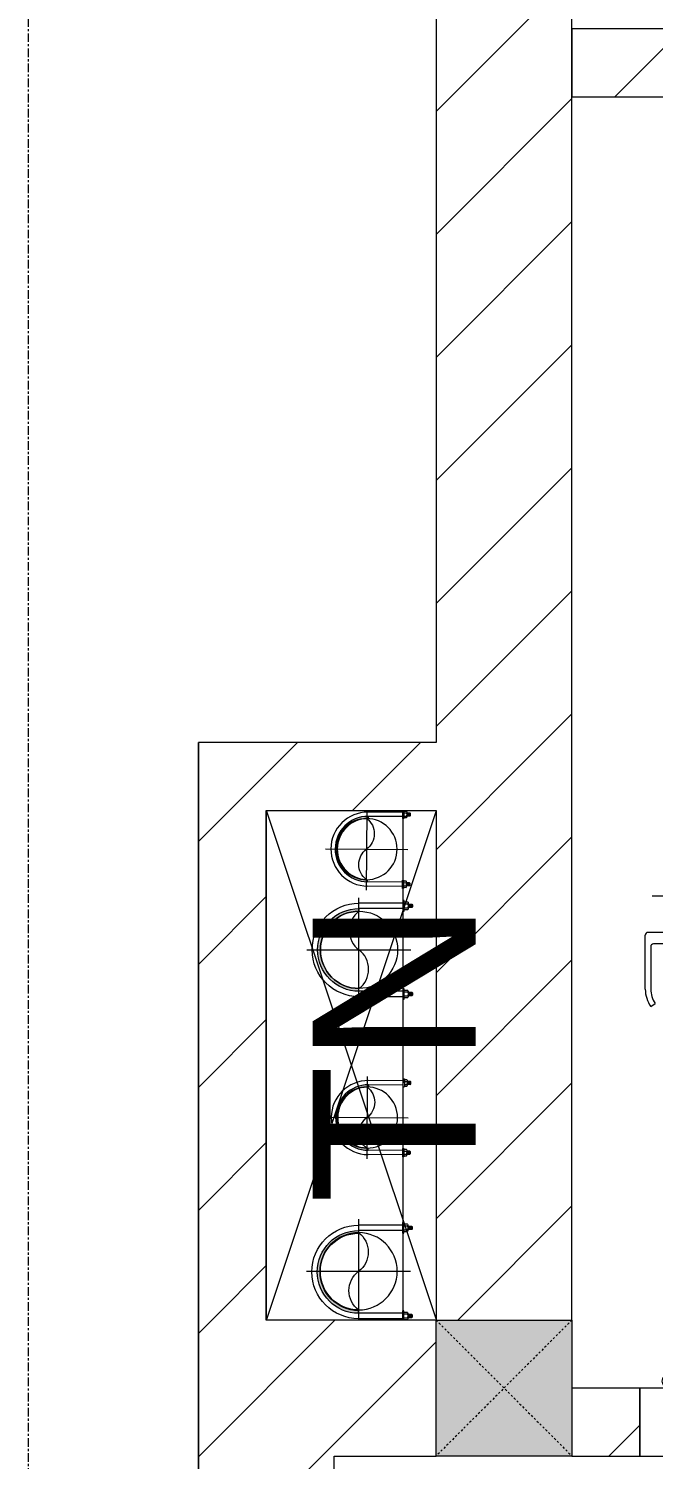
# Model space of a CAD drawing. Header units: millimetres. Extents: x 1591 to 239055, y -15958 to 83255.
# Drawn here: x 214132 to 215052, y 28532 to 30637 of the extents above; entities that cross this region are included whole.
import ezdxf

# ---------------------------------------------------------------- set-up
doc = ezdxf.new("R2010")
doc.units = ezdxf.units.MM
for name, pattern in [('Dash', [6, 3, -3]), ('Grid Line', [22.225, 12.7, -3.175, 3.175, -3.175]), ('IMPORT-CENTER _2_', [40.64, 25.4, -5.08, 5.08, -5.08])]:
    doc.linetypes.add(name, pattern=pattern)
for name, color, linetype, lineweight in [('0-1', 250, 'Continuous', 5), ('0-2', 7, 'Continuous', 9), ('A-DETL-GENF-1', 9, 'Continuous', 9), ('A-DOOR-1', 254, 'Continuous', 9), ('A-DOOR-2', 9, 'Continuous', 9), ('A-FLOR', 192, 'Continuous', 9), ('A-WALL-1', 253, 'Continuous', 18), ('A-WALL-3', 113, 'Continuous', 18), ('A-WALL-PATT-1', 10, 'Continuous', 9), ('A-WALL-PATT-2', 111, 'Continuous', 9), ('G-ANNO-TEXT-1', 7, 'Continuous', 9), ('G-IMPT', 8, 'Continuous', 9), ('G-IMPT-2', 8, 'IMPORT-CENTER _2_', 9), ('M-EQPM', 50, 'Continuous', 9), ('S-COLS', 52, 'Continuous', 9), ('S-COLS-5', 52, 'Continuous', 18), ('S-COLS-HDLN', 52, 'Dash', 9), ('S-GRID-1', 1, 'Grid Line', 9)]:
    doc.layers.add(name, color=color, linetype=linetype, lineweight=lineweight)
doc.styles.add('Arial_11', font='arial_0.ttf', dxfattribs={"height": 240})
pattern_1 = [(45, (0, 0), (-90.50967, 90.50967), [])]
pattern_2 = [(45, (95879.7, 0), (-90.50967, 90.50967), [])]

# ---------------------------------------------------------------- blocks, each defined once
blk = doc.blocks.new('DOOR_CW_01 CANH MO-PANEL KINH - DIG_02-800x2200-CỬA NHÔM KÍNH-V22-TKCS_MB TẦNG 6-8')
at = {"layer": 'A-DETL-GENF-1'}
for p, q in [((-347, 772), (-307, 772)), ((-347, 652), (-347, 772)), ((-307, 772), (-307, 652)), ((-392, 637), (-392, 716.5)), ((-349, 720.5), (-388, 720.5)), ((-349, 731.8), (-347, 731.8)), ((-349, 692.2), (-349, 731.8)), ((-347, 692.2), (-347, 731.8)), ((-307, 692.2), (-307, 731.8)), ((-305, 731.8), (-307, 731.8)), ((-305, 692.2), (-305, 731.8)), ((-305, 720.5), (-266, 720.5)), ((-262, 637), (-262, 716.5)), ((-384, 699.5), (-384, 637)), ((-349, 703.5), (-380, 703.5)), ((-305, 703.5), (-274, 703.5)), ((-270, 699.5), (-270, 637)), ((-347, 692.2), (-349, 692.2)), ((-307, 692.2), (-305, 692.2)), ((-307, 652), (-347, 652)), ((-347, 638), (-341, 638)), ((-347, 638), (-347, 196)), ((-313, 652), (-341, 652)), ((-341, 652), (-341, 638)), ((-313, 638), (-313, 652)), ((-307, 638), (-313, 638)), ((-307, 196), (-307, 638)), ((-383.9, 611.2), (-377.3, 615.8)), ((-270.1, 611.2), (-276.7, 615.8)), ((-347, 196), (-341, 196)), ((-341, 196), (-341, 182)), ((-307, 196), (-313, 196)), ((-313, 182), (-313, 196)), ((-307, 182), (-347, 182)), ((-347, 182), (-347, 62)), ((-341, 182), (-313, 182)), ((-307, 62), (-307, 182)), ((-347, 62), (-307, 62))]:
    blk.add_line(p, q, dxfattribs=at)
blk.add_circle((-357, 60), 10, dxfattribs=at)
for centre, radius, start, end in [((-357, 60), 714, 360, 92), ((-388, 716.5), 4, 90, 180), ((-266, 716.5), 4, 0, 90), ((-380, 699.5), 4, 90, 180), ((-274, 699.5), 4, 0, 90), ((-347, 637), 45, 180, 215), ((-347, 637), 37, 180, 215), ((-307, 637), 37, 325, 0), ((-307, 637), 45, 325, 0)]:
    blk.add_arc(centre, radius, start, end, dxfattribs=at)
at = {"layer": 'A-DOOR-2'}
for p, q in [((-360, 50), (-400, 50)), ((-400, 50), (-400, -50)), ((-360, 0), (-360, 50)), ((-357, 50), (-332, 50)), ((400, 50), (360, 50)), ((360, 50), (360, 0)), ((400, -50), (400, 50)), ((-350, 0), (-360, 0)), ((-350, -50), (-350, 0)), ((360, 0), (350, 0)), ((350, 0), (350, -50)), ((-400, -50), (-350, -50)), ((350, -50), (400, -50))]:
    blk.add_line(p, q, dxfattribs=at)
blk = doc.blocks.new('NCV_TKTC_TANG 6 - 8_rvt-2-TKCS_MB TẦNG 6-8')
at = {"layer": 'A-WALL-PATT-1'}
h = blk.add_hatch(dxfattribs=at)
h.set_pattern_fill('FP_1', color=256, style=0, pattern_type=2)
h.set_pattern_definition(pattern_1)
h.paths.add_polyline_path([(122752.6, 30536.9), (122752.6, 30636.9), (120952.6, 30636.9), (120952.6, 30536.9), (122206.8, 30536.9)])
h.paths.add_polyline_path([(120594.7, 30536.9), (120852.6, 30536.9), (120852.6, 30636.9), (119052.6, 30636.9), (119052.6, 30536.9), (119788.7, 30536.9)])
h = blk.add_hatch(dxfattribs=at)
h.set_pattern_fill('FP_1', color=256, style=0, pattern_type=2)
h.set_pattern_definition(pattern_1)
h.paths.add_polyline_path([(120852.6, 28536.9), (120852.6, 28636.9), (119952.6, 28636.9), (119952.6, 28536.9), (120594.7, 28536.9)])
h.paths.add_polyline_path([(119052.6, 28536.9), (119152.6, 28536.9), (119152.6, 28636.9), (119052.6, 28636.9)])
at = {"layer": 'A-WALL-1'}
for p, q in [((120852.6, 30636.9), (119052.6, 30636.9)), ((119052.6, 30636.9), (119052.6, 30536.9)), ((119052.6, 30536.9), (120852.6, 30536.9)), ((119152.6, 28636.9), (119052.6, 28636.9)), ((119152.6, 28536.9), (119152.6, 28636.9)), ((119052.6, 28536.9), (119152.6, 28536.9))]:
    blk.add_line(p, q, dxfattribs=at)
at = {"layer": 'A-DOOR-1'}
blk.add_blockref('DOOR_CW_01 CANH MO-PANEL KINH - DIG_02-800x2200-CỬA NHÔM KÍNH-V22-TKCS_MB TẦNG 6-8', (119552.6, 28586.9), dxfattribs=at)
blk = doc.blocks.new('G1_SOF - BO TRU - 200x200-3056269-TKCS_MB TẦNG 6-8')
at = {"layer": 'S-COLS'}
blk.add_hatch(color=256, dxfattribs=at).paths.add_polyline_path([(100, 100), (-100, 100), (-100, -100), (100, -100)])
at = {"layer": 'S-COLS-5'}
for p, q in [((-100, 100), (100, 100)), ((-100, -100), (-100, 100)), ((100, 100), (100, -100)), ((100, -100), (-100, -100))]:
    blk.add_line(p, q, dxfattribs=at)
at = {"layer": 'S-COLS-HDLN'}
for p, q in [((100, -100), (-100, 100)), ((-100, -100), (100, 100))]:
    blk.add_line(p, q, dxfattribs=at)
blk = doc.blocks.new('TKTC_XREF_251221_MB TANG 2-7 - TKTC_XREF_260130_MB TANG 2-5_dwg_$cc-4746800-TKCS_MB TẦNG 6-8')
at = {"layer": 'G-IMPT-2'}
for p, q in [((0, -0.673), (0, 0.673)), ((-0.673, 0), (0.673, 0))]:
    blk.add_line(p, q, dxfattribs=at)
at = {"layer": 'M-EQPM'}
blk.add_circle((0, 0), 0.5, dxfattribs=at)
for centre, radius, start, end in [((0, 0), 0.5, 90, 270), ((0.188, 0.25), 0.313, 126.8699, 233.1301), ((-0.188, -0.25), 0.313, 306.8699, 53.1301)]:
    blk.add_arc(centre, radius, start, end, dxfattribs=at)
blk = doc.blocks.new('TKTC_XREF_251221_MB TANG 2-7 - TKTC_XREF_260130_MB TANG 2-5_dwg_CUM U_DN100-4746796-TKCS_MB TẦNG 6-8')
at = {"layer": 'G-IMPT'}
blk.add_hatch(color=256, dxfattribs=at).paths.add_polyline_path([(0, 61), (0, 57), (14.8, 55.1), (28.5, 49.4), (40.3, 40.3), (49.4, 28.5), (55.1, 14.8), (57, 0), (55.1, -14.8), (49.4, -28.5), (40.3, -40.3), (28.5, -49.4), (14.8, -55.1), (0, -57), (0, -61), (15.8, -58.9), (30.5, -52.8), (43.1, -43.1), (52.8, -30.5), (58.9, -15.8), (61, 0), (58.9, 15.8), (52.8, 30.5), (43.1, 43.1), (30.5, 52.8), (15.8, 58.9)])
for p, q in [((-79.1, 66.6), (-79.1, 63.4)), ((-76.6, 66.6), (-76.6, 63.4)), ((-74.6, 66.6), (-74.6, 63.4)), ((-72.7, 69.3), (-72.7, 60.7)), ((-66.9, 67.9), (-71.7, 67.9)), ((-66.9, 62.1), (-71.7, 62.1)), ((-65, 69), (0, 69)), ((-79.1, -63.4), (-79.1, -66.6)), ((-76.6, -63.4), (-76.6, -66.6)), ((-74.6, -63.4), (-74.6, -66.6)), ((-72.7, -60.7), (-72.7, -69.3)), ((-66.9, -62.1), (-71.7, -62.1)), ((-66.9, -67.9), (-71.7, -67.9)), ((-65, -69), (0, -69))]:
    blk.add_line(p, q, dxfattribs=at)
at = {"layer": 'G-IMPT', "flags": 128}
for points in [[(-72.7, 67.6), (-78.1, 67.6), (-78.1, 62.4), (-72.7, 62.4)], [(-71.7, 59.2), (-66.9, 59.2), (-66.9, 70.8), (-71.7, 70.8)], [(-66.9, 70.8), (-66.9, 72.7), (-65, 72.7), (-65, 57.3), (-66.9, 57.3), (-66.9, 59.2)], [(-65, 61), (0, 61), (0, 57)], [(-72.7, -62.4), (-78.1, -62.4), (-78.1, -67.6), (-72.7, -67.6)], [(-71.7, -70.8), (-66.9, -70.8), (-66.9, -59.2), (-71.7, -59.2)], [(-66.9, -59.2), (-66.9, -57.3), (-65, -57.3), (-65, -72.7), (-66.9, -72.7), (-66.9, -70.8)], [(-65, -61), (0, -61), (0, -57)]]:
    blk.add_lwpolyline(points, dxfattribs=at)
at = {"layer": 'G-IMPT'}
for centre, radius, start, end in [((-78.1, 66.6), 0.96, 90, 180), ((-78.1, 63.4), 0.96, 180, 270), ((-71.1, 69.3), 1.56, 112.6199, 247.3801), ((-67.9, 65), 4.8, 143.1301, 216.8699), ((-71.1, 60.7), 1.56, 112.6199, 247.3801), ((0, 0), 69, 270, 90), ((0, 0), 61, 270, 90), ((0, 0), 57, 270, 90), ((-78.1, -63.4), 0.96, 90, 180), ((-78.1, -66.6), 0.96, 180, 270), ((-71.1, -60.7), 1.56, 112.6199, 247.3801), ((-67.9, -65), 4.8, 143.1301, 216.8699), ((-71.1, -69.3), 1.56, 112.6199, 247.3801)]:
    blk.add_arc(centre, radius, start, end, dxfattribs=at)
blk = doc.blocks.new('TKTC_XREF_251221_MB TANG 2-7 - TKTC_XREF_260130_MB TANG 2-5_dwg_$cc-V132-TKCS_MB TẦNG 6-8')
at = {"layer": 'G-IMPT-2'}
for p, q in [((0, -0.673), (0, 0.631)), ((-0.673, 0), (0.673, 0))]:
    blk.add_line(p, q, dxfattribs=at)
at = {"layer": 'M-EQPM'}
blk.add_circle((0, 0), 0.5, dxfattribs=at)
for centre, radius, start, end in [((0, 0), 0.5, 90, 270), ((0.188, 0.25), 0.313, 126.8699, 233.1301), ((-0.188, -0.25), 0.313, 306.8699, 53.1301)]:
    blk.add_arc(centre, radius, start, end, dxfattribs=at)
blk = doc.blocks.new('TKTC_XREF_251221_MB TANG 2-7 - TKTC_XREF_260130_MB TANG 2-5_dwg_CUM U_DN100-V133-TKCS_MB TẦNG 6-8')
at = {"layer": 'G-IMPT'}
blk.add_hatch(color=256, dxfattribs=at).paths.add_polyline_path([(0, -61), (0, -57), (14.8, -55.1), (28.5, -49.4), (40.3, -40.3), (49.4, -28.5), (55.1, -14.8), (57, 0), (55.1, 14.8), (49.4, 28.5), (40.3, 40.3), (28.5, 49.4), (14.8, 55.1), (0, 57), (0, 61), (15.8, 58.9), (30.5, 52.8), (43.1, 43.1), (52.8, 30.5), (58.9, 15.8), (61, 0), (58.9, -15.8), (52.8, -30.5), (43.1, -43.1), (30.5, -52.8), (15.8, -58.9)])
for p, q in [((-79.1, 66.6), (-79.1, 63.4)), ((-76.6, 66.6), (-76.6, 63.4)), ((-74.6, 66.6), (-74.6, 63.4)), ((-72.7, 69.3), (-72.7, 60.7)), ((-66.9, 67.9), (-71.7, 67.9)), ((-65, 69), (0, 69)), ((-66.9, 62.1), (-71.7, 62.1)), ((-72.7, -60.7), (-72.7, -69.3)), ((-66.9, -62.1), (-71.7, -62.1)), ((-79.1, -63.4), (-79.1, -66.6)), ((-76.6, -63.4), (-76.6, -66.6)), ((-74.6, -63.4), (-74.6, -66.6)), ((-66.9, -67.9), (-71.7, -67.9)), ((-65, -69), (0, -69))]:
    blk.add_line(p, q, dxfattribs=at)
at = {"layer": 'G-IMPT', "flags": 128}
for points in [[(-72.7, 67.6), (-78.1, 67.6), (-78.1, 62.4), (-72.7, 62.4)], [(-71.7, 59.2), (-66.9, 59.2), (-66.9, 70.8), (-71.7, 70.8)], [(-66.9, 70.8), (-66.9, 72.7), (-65, 72.7), (-65, 57.3), (-66.9, 57.3), (-66.9, 59.2)], [(-65, 61), (0, 61), (0, 57)], [(-72.7, -62.4), (-78.1, -62.4), (-78.1, -67.6), (-72.7, -67.6)], [(-71.7, -70.8), (-66.9, -70.8), (-66.9, -59.2), (-71.7, -59.2)], [(-66.9, -59.2), (-66.9, -57.3), (-65, -57.3), (-65, -71.1)], [(-65, -61), (0, -61), (0, -57)]]:
    blk.add_lwpolyline(points, dxfattribs=at)
at = {"layer": 'G-IMPT'}
for centre, radius, start, end in [((-78.1, 66.6), 0.96, 90, 180), ((-78.1, 63.4), 0.96, 180, 270), ((-71.1, 69.3), 1.56, 112.6199, 247.3801), ((-67.9, 65), 4.8, 143.1301, 216.8699), ((0, 0), 69, 270, 90), ((-71.1, 60.7), 1.56, 112.6199, 247.3801), ((0, 0), 61, 270, 90), ((0, 0), 57, 270, 90), ((-78.1, -63.4), 0.96, 90, 180), ((-71.1, -60.7), 1.56, 112.6199, 247.3801), ((-67.9, -65), 4.8, 143.1301, 216.8699), ((-78.1, -66.6), 0.96, 180, 270), ((-71.1, -69.3), 1.56, 112.6199, 247.3801)]:
    blk.add_arc(centre, radius, start, end, dxfattribs=at)
blk = doc.blocks.new('TKTC_XREF_251221_MB TANG 2-7 - TKTC_XREF_260130_MB TANG 2-5_dwg_CUM U_DN100-4746799-TKCS_MB TẦNG 6-8')
at = {"layer": 'G-IMPT'}
blk.add_hatch(color=256, dxfattribs=at).paths.add_polyline_path([(0, 61), (15.8, 58.9), (30.5, 52.8), (43.1, 43.1), (52.8, 30.5), (58.9, 15.8), (61, 0), (58.9, -15.8), (52.8, -30.5), (43.1, -43.1), (30.5, -52.8), (15.8, -58.9), (0, -61), (0, -57), (14.8, -55.1), (28.5, -49.4), (40.3, -40.3), (49.4, -28.5), (55.1, -14.8), (57, 0), (55.1, 14.8), (49.4, 28.5), (40.3, 40.3), (28.5, 49.4), (14.8, 55.1), (0, 57)])
for p, q in [((-79.1, 66.6), (-79.1, 63.4)), ((-76.6, 66.6), (-76.6, 63.4)), ((-74.6, 66.6), (-74.6, 63.4)), ((-72.7, 69.3), (-72.7, 60.7)), ((-66.9, 67.9), (-71.7, 67.9)), ((-65, 69), (0, 69)), ((-66.9, 62.1), (-71.7, 62.1)), ((-72.7, -60.7), (-72.7, -69.3)), ((-66.9, -62.1), (-71.7, -62.1)), ((-79.1, -63.4), (-79.1, -66.6)), ((-76.6, -63.4), (-76.6, -66.6)), ((-74.6, -63.4), (-74.6, -66.6)), ((-66.9, -67.9), (-71.7, -67.9)), ((-65, -69), (0, -69))]:
    blk.add_line(p, q, dxfattribs=at)
at = {"layer": 'G-IMPT', "flags": 128}
for points in [[(-72.7, 67.6), (-78.1, 67.6), (-78.1, 62.4), (-72.7, 62.4)], [(-71.7, 59.2), (-66.9, 59.2), (-66.9, 70.8), (-71.7, 70.8)], [(-66.9, 70.8), (-66.9, 72.7), (-65, 72.7), (-65, 57.3), (-66.9, 57.3), (-66.9, 59.2)], [(-65, 61), (0, 61), (0, 57)], [(-72.7, -62.4), (-78.1, -62.4), (-78.1, -67.6), (-72.7, -67.6)], [(-71.7, -70.8), (-66.9, -70.8), (-66.9, -59.2), (-71.7, -59.2)], [(-66.9, -59.2), (-66.9, -57.3), (-65, -57.3), (-65, -72.7), (-66.9, -72.7), (-66.9, -70.8)], [(-65, -61), (0, -61), (0, -57)]]:
    blk.add_lwpolyline(points, dxfattribs=at)
at = {"layer": 'G-IMPT'}
for centre, radius, start, end in [((-78.1, 66.6), 0.96, 90, 180), ((-78.1, 63.4), 0.96, 180, 270), ((-71.1, 69.3), 1.56, 112.6199, 247.3801), ((-67.9, 65), 4.8, 143.1301, 216.8699), ((0, 0), 69, 270, 90), ((-71.1, 60.7), 1.56, 112.6199, 247.3801), ((0, 0), 61, 270, 90), ((0, 0), 57, 270, 90), ((-78.1, -63.4), 0.96, 90, 180), ((-71.1, -60.7), 1.56, 112.6199, 247.3801), ((-67.9, -65), 4.8, 143.1301, 216.8699), ((-78.1, -66.6), 0.96, 180, 270), ((-71.1, -69.3), 1.56, 112.6199, 247.3801)]:
    blk.add_arc(centre, radius, start, end, dxfattribs=at)
blk = doc.blocks.new('TKTC_XREF_251221_MB TANG 2-7 - TKTC_XREF_260130_MB TANG 2-5_dwg_$cc-4746798-TKCS_MB TẦNG 6-8')
at = {"layer": 'G-IMPT-2'}
for p, q in [((0, -0.673), (0, 0.673)), ((-0.673, 0), (0.673, 0))]:
    blk.add_line(p, q, dxfattribs=at)
at = {"layer": 'M-EQPM'}
blk.add_circle((0, 0), 0.5, dxfattribs=at)
for centre, radius, start, end in [((0, 0), 0.5, 90, 270), ((0.188, 0.25), 0.313, 126.8699, 233.1301), ((-0.188, -0.25), 0.313, 306.8699, 53.1301)]:
    blk.add_arc(centre, radius, start, end, dxfattribs=at)
blk = doc.blocks.new('TKTC_XREF_251221_MB TANG 2-7 - TKTC_XREF_260130_MB TANG 2-5_dwg_$cc-V134-TKCS_MB TẦNG 6-8')
at = {"layer": 'G-IMPT-2'}
for p, q in [((0, -0.633), (0, 0.673)), ((-0.673, 0), (0.673, 0))]:
    blk.add_line(p, q, dxfattribs=at)
at = {"layer": 'M-EQPM'}
blk.add_circle((0, 0), 0.5, dxfattribs=at)
for centre, radius, start, end in [((0, 0), 0.5, 90, 270), ((0.188, 0.25), 0.313, 126.8699, 233.1301), ((-0.188, -0.25), 0.313, 306.8699, 53.1301)]:
    blk.add_arc(centre, radius, start, end, dxfattribs=at)
blk = doc.blocks.new('TKTC_XREF_251221_MB TANG 2-7 - TKTC_XREF_260130_MB TANG 2-5_dwg_CUM U_DN100-V135-TKCS_MB TẦNG 6-8')
at = {"layer": 'G-IMPT'}
blk.add_hatch(color=256, dxfattribs=at).paths.add_polyline_path([(0, 61), (0, 57), (14.8, 55.1), (28.5, 49.4), (40.3, 40.3), (49.4, 28.5), (55.1, 14.8), (57, 0), (55.1, -14.8), (49.4, -28.5), (40.3, -40.3), (28.5, -49.4), (14.8, -55.1), (0, -57), (0, -61), (15.8, -58.9), (30.5, -52.8), (43.1, -43.1), (52.8, -30.5), (59.3, -12.7), (61, 0), (58.9, 15.8), (52.8, 30.5), (43.1, 43.1), (30.5, 52.8), (15.8, 58.9)])
for p, q in [((-79.1, 66.6), (-79.1, 63.4)), ((-76.6, 66.6), (-76.6, 63.4)), ((-74.6, 66.6), (-74.6, 63.4)), ((-72.7, 69.3), (-72.7, 60.7)), ((-66.9, 67.9), (-71.7, 67.9)), ((-66.9, 62.1), (-71.7, 62.1)), ((-65, 69), (0, 69)), ((-79.1, -63.4), (-79.1, -66.6)), ((-76.6, -63.4), (-76.6, -66.6)), ((-74.6, -63.4), (-74.6, -66.6)), ((-72.7, -60.7), (-72.7, -69.3)), ((-66.9, -62.1), (-71.7, -62.1)), ((-66.9, -67.9), (-71.7, -67.9)), ((-66.9, -72.7), (-66.9, -70.8)), ((-65, -69), (0, -69))]:
    blk.add_line(p, q, dxfattribs=at)
at = {"layer": 'G-IMPT', "flags": 128}
for points in [[(-72.7, 67.6), (-78.1, 67.6), (-78.1, 62.4), (-72.7, 62.4)], [(-71.7, 59.2), (-66.9, 59.2), (-66.9, 70.8), (-71.7, 70.8)], [(-66.9, 70.8), (-66.9, 72.7), (-65, 72.7), (-65, 57.3), (-66.9, 57.3), (-66.9, 59.2)], [(-65, 61), (0, 61), (0, 57)], [(-72.7, -62.4), (-78.1, -62.4), (-78.1, -67.6), (-72.7, -67.6)], [(-71.7, -70.8), (-66.9, -70.8), (-66.9, -59.2), (-71.7, -59.2)], [(-66.9, -59.2), (-66.9, -57.3), (-65, -57.3), (-65, -72.6)], [(-65, -61), (0, -61), (0, -57)]]:
    blk.add_lwpolyline(points, dxfattribs=at)
at = {"layer": 'G-IMPT'}
for centre, radius, start, end in [((-78.1, 66.6), 0.96, 90, 180), ((-78.1, 63.4), 0.96, 180, 270), ((-71.1, 69.3), 1.56, 112.6199, 247.3801), ((-67.9, 65), 4.8, 143.1301, 216.8699), ((-71.1, 60.7), 1.56, 112.6199, 247.3801), ((0, 0), 69, 270, 90), ((0, 0), 61, 270, 90), ((0, 0), 57, 270, 90), ((-78.1, -63.4), 0.96, 90, 180), ((-78.1, -66.6), 0.96, 180, 270), ((-71.1, -60.7), 1.56, 112.6199, 247.3801), ((-67.9, -65), 4.8, 143.1301, 216.8699), ((-71.1, -69.3), 1.56, 112.6199, 247.3801)]:
    blk.add_arc(centre, radius, start, end, dxfattribs=at)
blk = doc.blocks.new('TKTC_XREF_251221_MB TANG 2-7 - TKTC_XREF_251221_MB TANG 2-7-2039446-TKCS_MB TẦNG 6-8')
at = {"layer": 'M-EQPM'}
blk.add_line((85151.2, 12250), (85151.2, 11500), dxfattribs=at)
at = {"extrusion": (0, 0, -1)}
for name, p, xscale, yscale, zscale, rotation in [('TKTC_XREF_251221_MB TANG 2-7 - TKTC_XREF_260130_MB TANG 2-5_dwg_$cc-V134-TKCS_MB TẦNG 6-8', (-85097.6, 12193), 90.00000000005107, 90.00000000005107, -90.00000000005109, 180.3740267799373), ('TKTC_XREF_251221_MB TANG 2-7 - TKTC_XREF_260130_MB TANG 2-5_dwg_CUM U_DN100-4746799-TKCS_MB TẦNG 6-8', (-85086.4, 12044.7), 0.9974999999999965, 0.9974999999999965, -0.9974999999999965, 0.0009913385626578414), ('TKTC_XREF_251221_MB TANG 2-7 - TKTC_XREF_260130_MB TANG 2-5_dwg_$cc-4746800-TKCS_MB TẦNG 6-8', (-85098.2, 11798), 90.00000000005107, 90.00000000005107, -90.00000000005109, 180.3740267799373), ('TKTC_XREF_251221_MB TANG 2-7 - TKTC_XREF_260130_MB TANG 2-5_dwg_$cc-V132-TKCS_MB TẦNG 6-8', (-85085.9, 11571.8), 113.7150000000091, 113.7150000000091, -113.7150000000091, 179.9990086636432), ('TKTC_XREF_251221_MB TANG 2-7 - TKTC_XREF_260130_MB TANG 2-5_dwg_CUM U_DN100-V133-TKCS_MB TẦNG 6-8', (-85085.9, 11570.9), 0.9975000000000005, 0.9975000000000005, -0.9975000000000005, 0.000991338195008684)]:
    blk.add_blockref(name, p, dxfattribs=dict(at, xscale=xscale, yscale=yscale, zscale=zscale, rotation=rotation))
for name, p, xscale, yscale, zscale, rotation in [('TKTC_XREF_251221_MB TANG 2-7 - TKTC_XREF_260130_MB TANG 2-5_dwg_CUM U_DN100-V135-TKCS_MB TẦNG 6-8', (85099.5, 12193), 0.7894736842105242, 0.7894736842105242, 0.7894736842105242, 179.6259732184666), ('TKTC_XREF_251221_MB TANG 2-7 - TKTC_XREF_260130_MB TANG 2-5_dwg_$cc-4746798-TKCS_MB TẦNG 6-8', (85086.4, 12044.7), 113.7150000000092, 113.7150000000092, 113.7150000000092, 359.9990086636432), ('TKTC_XREF_251221_MB TANG 2-7 - TKTC_XREF_260130_MB TANG 2-5_dwg_CUM U_DN100-4746796-TKCS_MB TẦNG 6-8', (85100.1, 11798), 0.7894736842105242, 0.7894736842105242, 0.7894736842105242, 179.6259732184666)]:
    blk.add_blockref(name, p, dxfattribs=dict(xscale=xscale, yscale=yscale, zscale=zscale, rotation=rotation))

msp = doc.modelspace()

# ---------------------------------------------------------------- hatches: boundary and pattern name
at = {"layer": 'A-WALL-PATT-2'}
h = msp.add_hatch(dxfattribs=at)
h.set_pattern_fill('FP_1', color=256, style=0, pattern_type=2)
h.set_pattern_definition(pattern_2)
h.paths.add_polyline_path([(214862.4, 29586.9), (214932.3, 29586.9), (214932.3, 32395.3), (214732.3, 32395.3), (214732.3, 29586.9)])
h.paths.add_polyline_path([(214732.3, 33485.3), (214932.3, 33485.3), (214932.3, 33636.9), (214732.3, 33636.9)])
h = msp.add_hatch(dxfattribs=at)
h.set_pattern_fill('FP_1', color=256, style=0, pattern_type=2)
h.set_pattern_definition(pattern_2)
h.paths.add_polyline_path([(214732.3, 29486.9), (214732.3, 29586.9), (214382.3, 29586.9), (214382.3, 29486.9), (214482.3, 29486.9)])
h = msp.add_hatch(dxfattribs=at)
h.set_pattern_fill('FP_1', color=256, style=0, pattern_type=2)
h.set_pattern_definition(pattern_2)
h.paths.add_polyline_path([(214932.3, 28736.9), (214932.3, 29586.9), (214732.3, 29586.9), (214732.3, 28736.9), (214862.4, 28736.9)])
h = msp.add_hatch(dxfattribs=at)
h.set_pattern_fill('FP_1', color=256, style=0, pattern_type=2)
h.set_pattern_definition(pattern_2)
h.paths.add_polyline_path([(214382.3, 28736.9), (214482.3, 28736.9), (214482.3, 29486.9), (214382.3, 29486.9), (214382.3, 28911.2)])
h = msp.add_hatch(dxfattribs=at)
h.set_pattern_fill('FP_1', color=256, style=0, pattern_type=2)
h.set_pattern_definition(pattern_2)
h.paths.add_polyline_path([(214732.3, 28536.9), (214732.3, 28736.9), (214382.3, 28736.9), (214382.3, 28536.9), (214582.3, 28536.9)])
h = msp.add_hatch(dxfattribs=at)
h.set_pattern_fill('FP_1', color=256, style=0, pattern_type=2)
h.set_pattern_definition(pattern_2)
h.paths.add_polyline_path([(214582.3, 25637.4), (214582.3, 28536.9), (214382.3, 28536.9), (214382.3, 25637.4)])

# ---------------------------------------------------------------- linework, layer by layer
at = {"layer": '0-2'}
for p, q in [((214732.3, 28738.6), (214482.4, 29486.9)), ((214482.4, 28736.9), (214482.4, 29486.9)), ((214482.4, 28736.9), (214732.3, 29485.2))]:
    msp.add_line(p, q, dxfattribs=at)
at = {"layer": 'A-FLOR'}
msp.add_line((214382.2, 25436.9), (214382.2, 29586.9), dxfattribs=at)
at = {"layer": 'A-WALL-3'}
for p, q in [((214732.3, 32395.3), (214732.3, 29586.9)), ((214932.3, 28736.9), (214932.3, 32395.3)), ((214382.3, 29586.9), (214382.3, 25437.4)), ((214732.3, 29586.9), (214382.3, 29586.9)), ((214482.3, 29486.9), (214732.3, 29486.9)), ((214482.3, 28736.9), (214482.3, 29486.9)), ((214732.3, 29486.9), (214732.3, 28736.9)), ((214732.3, 28736.9), (214482.3, 28736.9)), ((214582.3, 25637.4), (214582.3, 28536.9)), ((214582.3, 28536.9), (214732.3, 28536.9))]:
    msp.add_line(p, q, dxfattribs=at)
at = {"layer": 'S-GRID-1'}
msp.add_line((214132.3, 19149.4), (214132.3, 77012.5), dxfattribs=at)

# ---------------------------------------------------------------- block references
at = {"layer": '0-1'}
msp.add_blockref('NCV_TKTC_TANG 6 - 8_rvt-2-TKCS_MB TẦNG 6-8', (95879.7, 0), dxfattribs=at)
at = {"layer": 'M-EQPM'}
msp.add_blockref('TKTC_XREF_251221_MB TANG 2-7 - TKTC_XREF_251221_MB TANG 2-7-2039446-TKCS_MB TẦNG 6-8', (129532.3, 17236.9), dxfattribs=at)
at = {"layer": 'S-COLS', "rotation": 180}
msp.add_blockref('G1_SOF - BO TRU - 200x200-3056269-TKCS_MB TẦNG 6-8', (214832.3, 28636.9), dxfattribs=at)

# ---------------------------------------------------------------- texts
at = {"layer": 'G-ANNO-TEXT-1', "insert": (214670.5, 29131.4), "char_height": 240, "width": 624, "attachment_point": 5, "rotation": 90, "line_spacing_factor": 0.936439, "style": 'Arial_11'}
msp.add_mtext('\\pt79.9992,160.0008,240,319.9992,400.0008,480,559.9992,640.0008,720,799.9992,880.0008,960,1039.9992,1120.0008,1200,1279.9992,1360.0008,1440,1519.9992,1600.0008,1680,1759.9992,1840.0008,1920,1999.9992,2080.0008,2160,2239.9992,2320.0008,2400,2479.9992,2560.0008;TN', dxfattribs=at)
msp.add_mtext('\\pt79.9992,160.0008,240,319.9992,400.0008,480,559.9992,640.0008,720,799.9992,880.0008,960,1039.9992,1120.0008,1200,1279.9992,1360.0008,1440,1519.9992,1600.0008,1680,1759.9992,1840.0008,1920,1999.9992,2080.0008,2160,2239.9992,2320.0008,2400,2479.9992,2560.0008;TN', dxfattribs=at)

doc.saveas('drawing.dxf')
